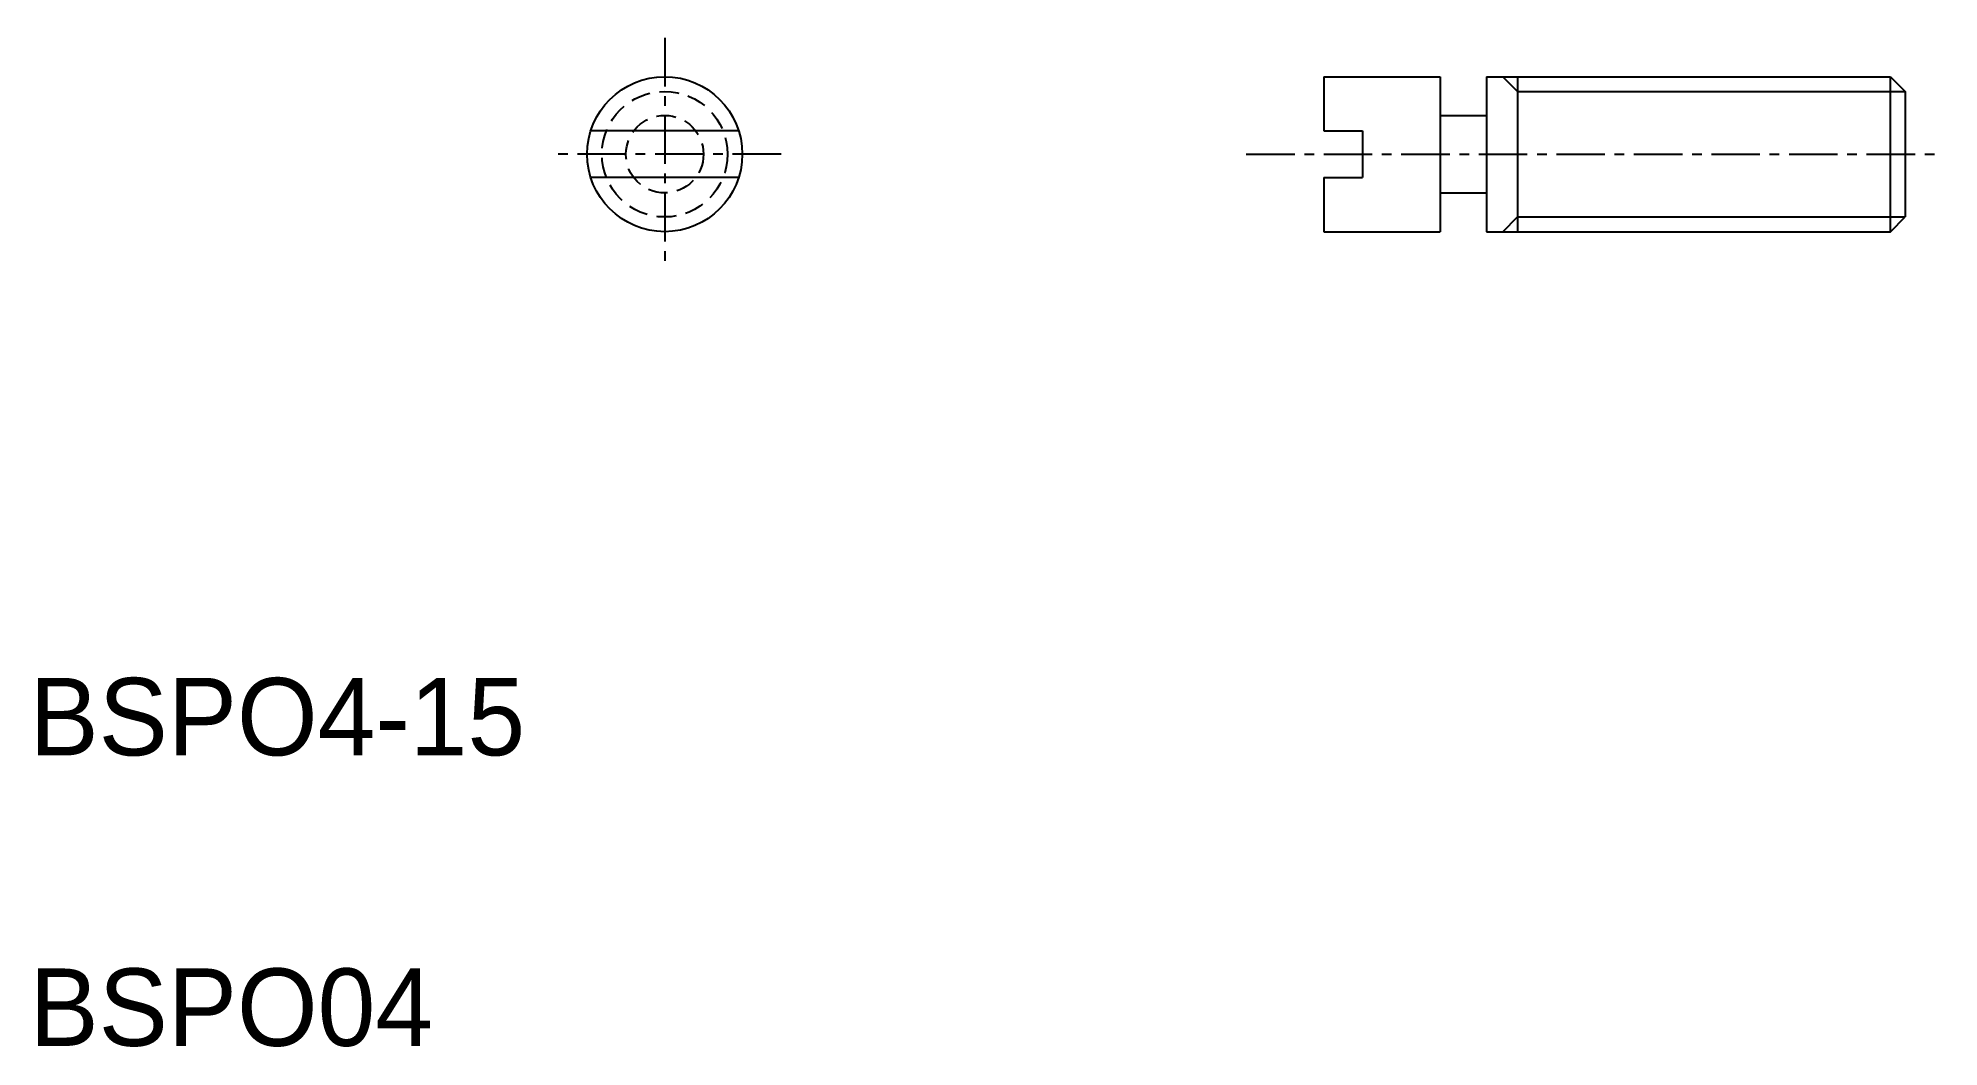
# Model space of a CAD drawing. Extents: x 116.5 to 165.5, y 98.8 to 124.8.
import ezdxf

# ---------------------------------------------------------------- set-up
doc = ezdxf.new("R2010")
doc.units = 0
doc.linetypes.add('CENTER', pattern=[2, 1.25, -0.25, 0.25, -0.25])
doc.linetypes.add('DASHED', pattern=[0.75, 0.5, -0.25])
doc.layers.get('0').update_dxf_attribs({"linetype": 'CONTINUOUS'})
doc.layers.add('CENTER', color=1, linetype='CENTER')

msp = doc.modelspace()

# ---------------------------------------------------------------- linework, layer by layer
at = {"color": 7, "linetype": 'CONTINUOUS'}
for p, q in [((149.667, 123.82), (152.667, 123.82)), ((149.667, 123.82), (149.667, 122.42)), ((152.667, 123.82), (152.667, 119.82)), ((153.867, 123.82), (164.288, 123.82)), ((153.867, 123.82), (153.867, 119.82)), ((154.667, 123.82), (154.667, 119.82)), ((164.288, 119.82), (164.288, 123.82)), ((164.288, 123.82), (164.667, 123.441)), ((164.667, 123.441), (164.667, 120.199)), ((152.667, 122.82), (153.867, 122.82)), ((134.575, 122.42), (130.759, 122.42)), ((149.667, 122.42), (150.667, 122.42)), ((150.667, 122.42), (150.667, 121.22)), ((134.575, 121.22), (130.759, 121.22)), ((149.667, 121.22), (149.667, 119.82)), ((149.667, 121.22), (150.667, 121.22)), ((152.667, 120.82), (153.867, 120.82)), ((164.288, 119.82), (164.667, 120.199)), ((149.667, 119.82), (152.667, 119.82)), ((153.867, 119.82), (164.288, 119.82))]:
    msp.add_line(p, q, dxfattribs=at)
at = {"color": 3, "linetype": 'CONTINUOUS'}
for p, q in [((154.288, 123.82), (154.667, 123.441)), ((154.667, 123.441), (164.667, 123.441)), ((154.288, 119.82), (154.667, 120.199)), ((154.667, 120.199), (164.667, 120.199))]:
    msp.add_line(p, q, dxfattribs=at)
at = {"color": 7, "linetype": 'CONTINUOUS'}
msp.add_circle((132.667, 121.82), 2, dxfattribs=at)
at = {"color": 3, "linetype": 'DASHED'}
for radius in [1.621, 1]:
    msp.add_circle((132.667, 121.82), radius, dxfattribs=at)
at = {"layer": 'CENTER', "color": 1, "linetype": 'CENTER'}
for p, q in [((132.667, 124.82), (132.667, 118.82)), ((135.667, 121.82), (129.667, 121.82)), ((147.667, 121.82), (165.535, 121.82))]:
    msp.add_line(p, q, dxfattribs=at)

# ---------------------------------------------------------------- texts
at = {"color": 7, "linetype": 'CONTINUOUS'}
for s, p in [('BSPO4-15', (116.283, 106.301)), ('BSPO04', (116.283, 98.801))]:
    msp.add_text(s, height=2, dxfattribs=at).set_placement(p)

doc.saveas('drawing.dxf')
